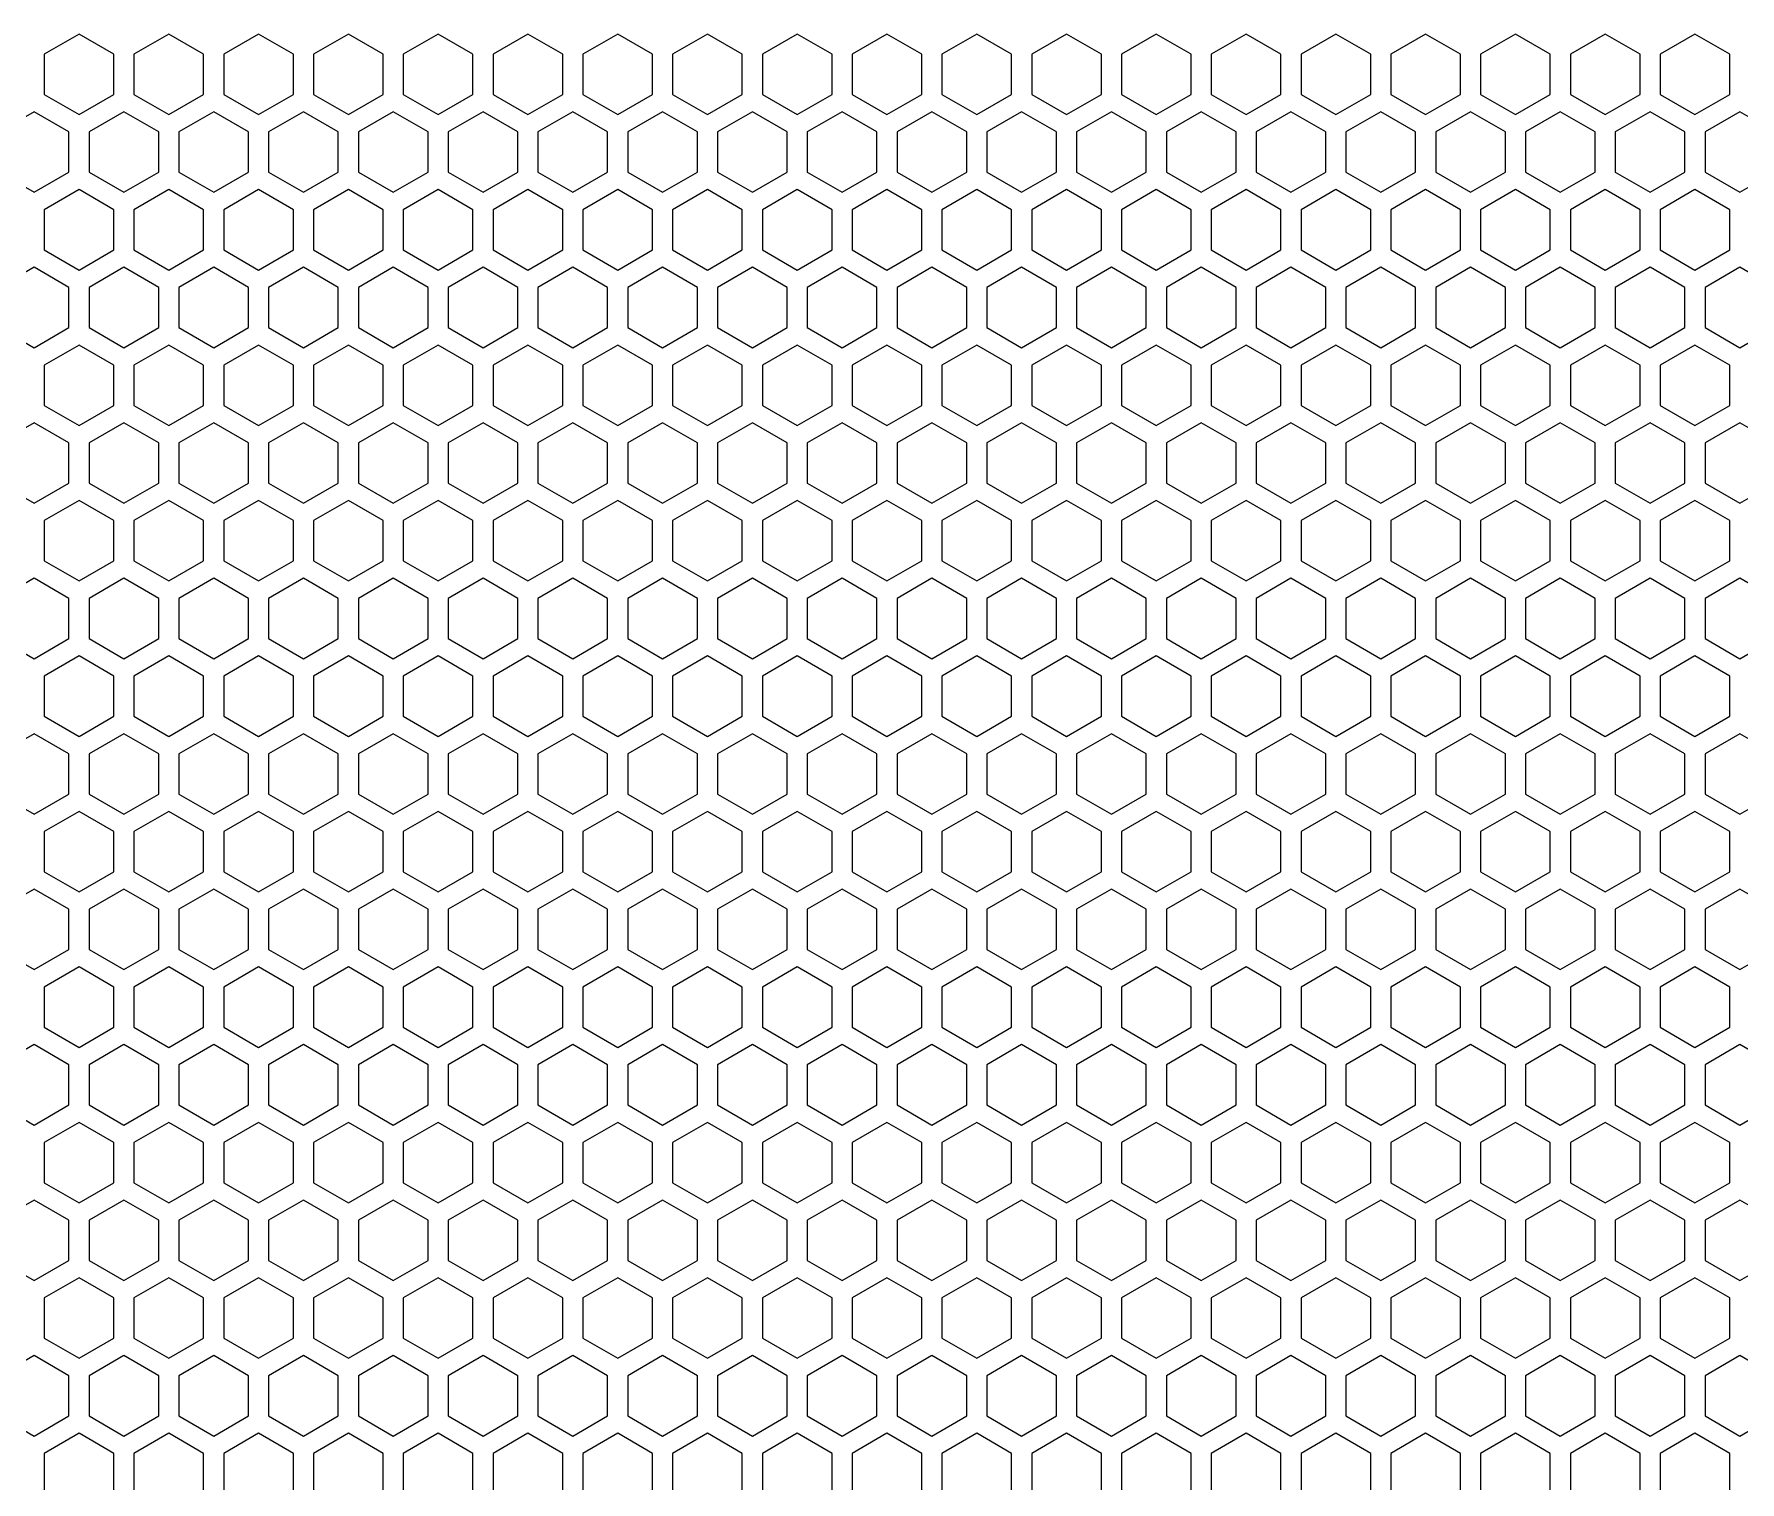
# Model space of a CAD drawing. Header units: millimetres. Extents: x -2 to 334, y -2 to 288.
# Drawn here: x 82.6 to 167.4, y 216.1 to 288.1 of the extents above; entities that cross this region are included whole.
import ezdxf

# ---------------------------------------------------------------- set-up
doc = ezdxf.new("R2010")
doc.units = ezdxf.units.MM
doc.layers.get('0').update_dxf_attribs({"linetype": 'CONTINUOUS'})

msp = doc.modelspace()

# ---------------------------------------------------------------- linework, layer by layer
for points in [[(86.549981, 287.08588), (84.817931, 288.08588), (83.08588, 287.08588), (83.08588, 285.08588), (84.817931, 284.08588), (86.549981, 285.08588)], [(91.014083, 287.08588), (89.282032, 288.08588), (87.549981, 287.08588), (87.549981, 285.08588), (89.282032, 284.08588), (91.014083, 285.08588)], [(95.478185, 287.08588), (93.746134, 288.08588), (92.014083, 287.08588), (92.014083, 285.08588), (93.746134, 284.08588), (95.478185, 285.08588)], [(99.942286, 287.08588), (98.210236, 288.08588), (96.478185, 287.08588), (96.478185, 285.08588), (98.210236, 284.08588), (99.942286, 285.08588)], [(104.406388, 287.08588), (102.674337, 288.08588), (100.942286, 287.08588), (100.942286, 285.08588), (102.674337, 284.08588), (104.406388, 285.08588)], [(108.87049, 287.08588), (107.138439, 288.08588), (105.406388, 287.08588), (105.406388, 285.08588), (107.138439, 284.08588), (108.87049, 285.08588)], [(113.334591, 287.08588), (111.60254, 288.08588), (109.87049, 287.08588), (109.87049, 285.08588), (111.60254, 284.08588), (113.334591, 285.08588)], [(117.798693, 287.08588), (116.066642, 288.08588), (114.334591, 287.08588), (114.334591, 285.08588), (116.066642, 284.08588), (117.798693, 285.08588)], [(122.262794, 287.08588), (120.530744, 288.08588), (118.798693, 287.08588), (118.798693, 285.08588), (120.530744, 284.08588), (122.262794, 285.08588)], [(126.726896, 287.08588), (124.994845, 288.08588), (123.262794, 287.08588), (123.262794, 285.08588), (124.994845, 284.08588), (126.726896, 285.08588)], [(131.190998, 287.08588), (129.458947, 288.08588), (127.726896, 287.08588), (127.726896, 285.08588), (129.458947, 284.08588), (131.190998, 285.08588)], [(135.655099, 287.08588), (133.923048, 288.08588), (132.190998, 287.08588), (132.190998, 285.08588), (133.923048, 284.08588), (135.655099, 285.08588)], [(140.119201, 287.08588), (138.38715, 288.08588), (136.655099, 287.08588), (136.655099, 285.08588), (138.38715, 284.08588), (140.119201, 285.08588)], [(144.583302, 287.08588), (142.851252, 288.08588), (141.119201, 287.08588), (141.119201, 285.08588), (142.851252, 284.08588), (144.583302, 285.08588)], [(149.047404, 287.08588), (147.315353, 288.08588), (145.583302, 287.08588), (145.583302, 285.08588), (147.315353, 284.08588), (149.047404, 285.08588)], [(153.511506, 287.08588), (151.779455, 288.08588), (150.047404, 287.08588), (150.047404, 285.08588), (151.779455, 284.08588), (153.511506, 285.08588)], [(157.975607, 287.08588), (156.243557, 288.08588), (154.511506, 287.08588), (154.511506, 285.08588), (156.243557, 284.08588), (157.975607, 285.08588)], [(162.439709, 287.08588), (160.707658, 288.08588), (158.975607, 287.08588), (158.975607, 285.08588), (160.707658, 284.08588), (162.439709, 285.08588)], [(166.903811, 287.08588), (165.17176, 288.08588), (163.439709, 287.08588), (163.439709, 285.08588), (165.17176, 284.08588), (166.903811, 285.08588)], [(84.317931, 283.219854), (82.58588, 284.219854), (80.853829, 283.219854), (80.853829, 281.219854), (82.58588, 280.219854), (84.317931, 281.219854)], [(88.782032, 283.219854), (87.049981, 284.219854), (85.317931, 283.219854), (85.317931, 281.219854), (87.049981, 280.219854), (88.782032, 281.219854)], [(93.246134, 283.219854), (91.514083, 284.219854), (89.782032, 283.219854), (89.782032, 281.219854), (91.514083, 280.219854), (93.246134, 281.219854)], [(97.710236, 283.219854), (95.978185, 284.219854), (94.246134, 283.219854), (94.246134, 281.219854), (95.978185, 280.219854), (97.710236, 281.219854)], [(102.174337, 283.219854), (100.442286, 284.219854), (98.710236, 283.219854), (98.710236, 281.219854), (100.442286, 280.219854), (102.174337, 281.219854)], [(106.638439, 283.219854), (104.906388, 284.219854), (103.174337, 283.219854), (103.174337, 281.219854), (104.906388, 280.219854), (106.638439, 281.219854)], [(111.10254, 283.219854), (109.37049, 284.219854), (107.638439, 283.219854), (107.638439, 281.219854), (109.37049, 280.219854), (111.10254, 281.219854)], [(115.566642, 283.219854), (113.834591, 284.219854), (112.10254, 283.219854), (112.10254, 281.219854), (113.834591, 280.219854), (115.566642, 281.219854)], [(120.030744, 283.219854), (118.298693, 284.219854), (116.566642, 283.219854), (116.566642, 281.219854), (118.298693, 280.219854), (120.030744, 281.219854)], [(124.494845, 283.219854), (122.762794, 284.219854), (121.030744, 283.219854), (121.030744, 281.219854), (122.762794, 280.219854), (124.494845, 281.219854)], [(128.958947, 283.219854), (127.226896, 284.219854), (125.494845, 283.219854), (125.494845, 281.219854), (127.226896, 280.219854), (128.958947, 281.219854)], [(133.423048, 283.219854), (131.690998, 284.219854), (129.958947, 283.219854), (129.958947, 281.219854), (131.690998, 280.219854), (133.423048, 281.219854)], [(137.88715, 283.219854), (136.155099, 284.219854), (134.423048, 283.219854), (134.423048, 281.219854), (136.155099, 280.219854), (137.88715, 281.219854)], [(142.351252, 283.219854), (140.619201, 284.219854), (138.88715, 283.219854), (138.88715, 281.219854), (140.619201, 280.219854), (142.351252, 281.219854)], [(146.815353, 283.219854), (145.083302, 284.219854), (143.351252, 283.219854), (143.351252, 281.219854), (145.083302, 280.219854), (146.815353, 281.219854)], [(151.279455, 283.219854), (149.547404, 284.219854), (147.815353, 283.219854), (147.815353, 281.219854), (149.547404, 280.219854), (151.279455, 281.219854)], [(155.743557, 283.219854), (154.011506, 284.219854), (152.279455, 283.219854), (152.279455, 281.219854), (154.011506, 280.219854), (155.743557, 281.219854)], [(160.207658, 283.219854), (158.475607, 284.219854), (156.743557, 283.219854), (156.743557, 281.219854), (158.475607, 280.219854), (160.207658, 281.219854)], [(164.67176, 283.219854), (162.939709, 284.219854), (161.207658, 283.219854), (161.207658, 281.219854), (162.939709, 280.219854), (164.67176, 281.219854)], [(169.135861, 283.219854), (167.403811, 284.219854), (165.67176, 283.219854), (165.67176, 281.219854), (167.403811, 280.219854), (169.135861, 281.219854)], [(86.549981, 279.353829), (84.817931, 280.353829), (83.08588, 279.353829), (83.08588, 277.353829), (84.817931, 276.353829), (86.549981, 277.353829)], [(91.014083, 279.353829), (89.282032, 280.353829), (87.549981, 279.353829), (87.549981, 277.353829), (89.282032, 276.353829), (91.014083, 277.353829)], [(95.478185, 279.353829), (93.746134, 280.353829), (92.014083, 279.353829), (92.014083, 277.353829), (93.746134, 276.353829), (95.478185, 277.353829)], [(99.942286, 279.353829), (98.210236, 280.353829), (96.478185, 279.353829), (96.478185, 277.353829), (98.210236, 276.353829), (99.942286, 277.353829)], [(104.406388, 279.353829), (102.674337, 280.353829), (100.942286, 279.353829), (100.942286, 277.353829), (102.674337, 276.353829), (104.406388, 277.353829)], [(108.87049, 279.353829), (107.138439, 280.353829), (105.406388, 279.353829), (105.406388, 277.353829), (107.138439, 276.353829), (108.87049, 277.353829)], [(113.334591, 279.353829), (111.60254, 280.353829), (109.87049, 279.353829), (109.87049, 277.353829), (111.60254, 276.353829), (113.334591, 277.353829)], [(117.798693, 279.353829), (116.066642, 280.353829), (114.334591, 279.353829), (114.334591, 277.353829), (116.066642, 276.353829), (117.798693, 277.353829)], [(122.262794, 279.353829), (120.530744, 280.353829), (118.798693, 279.353829), (118.798693, 277.353829), (120.530744, 276.353829), (122.262794, 277.353829)], [(126.726896, 279.353829), (124.994845, 280.353829), (123.262794, 279.353829), (123.262794, 277.353829), (124.994845, 276.353829), (126.726896, 277.353829)], [(131.190998, 279.353829), (129.458947, 280.353829), (127.726896, 279.353829), (127.726896, 277.353829), (129.458947, 276.353829), (131.190998, 277.353829)], [(135.655099, 279.353829), (133.923048, 280.353829), (132.190998, 279.353829), (132.190998, 277.353829), (133.923048, 276.353829), (135.655099, 277.353829)], [(140.119201, 279.353829), (138.38715, 280.353829), (136.655099, 279.353829), (136.655099, 277.353829), (138.38715, 276.353829), (140.119201, 277.353829)], [(144.583302, 279.353829), (142.851252, 280.353829), (141.119201, 279.353829), (141.119201, 277.353829), (142.851252, 276.353829), (144.583302, 277.353829)], [(149.047404, 279.353829), (147.315353, 280.353829), (145.583302, 279.353829), (145.583302, 277.353829), (147.315353, 276.353829), (149.047404, 277.353829)], [(153.511506, 279.353829), (151.779455, 280.353829), (150.047404, 279.353829), (150.047404, 277.353829), (151.779455, 276.353829), (153.511506, 277.353829)], [(157.975607, 279.353829), (156.243557, 280.353829), (154.511506, 279.353829), (154.511506, 277.353829), (156.243557, 276.353829), (157.975607, 277.353829)], [(162.439709, 279.353829), (160.707658, 280.353829), (158.975607, 279.353829), (158.975607, 277.353829), (160.707658, 276.353829), (162.439709, 277.353829)], [(166.903811, 279.353829), (165.17176, 280.353829), (163.439709, 279.353829), (163.439709, 277.353829), (165.17176, 276.353829), (166.903811, 277.353829)], [(84.317931, 275.487804), (82.58588, 276.487804), (80.853829, 275.487804), (80.853829, 273.487804), (82.58588, 272.487804), (84.317931, 273.487804)], [(88.782032, 275.487804), (87.049981, 276.487804), (85.317931, 275.487804), (85.317931, 273.487804), (87.049981, 272.487804), (88.782032, 273.487804)], [(93.246134, 275.487804), (91.514083, 276.487804), (89.782032, 275.487804), (89.782032, 273.487804), (91.514083, 272.487804), (93.246134, 273.487804)], [(97.710236, 275.487804), (95.978185, 276.487804), (94.246134, 275.487804), (94.246134, 273.487804), (95.978185, 272.487804), (97.710236, 273.487804)], [(102.174337, 275.487804), (100.442286, 276.487804), (98.710236, 275.487804), (98.710236, 273.487804), (100.442286, 272.487804), (102.174337, 273.487804)], [(106.638439, 275.487804), (104.906388, 276.487804), (103.174337, 275.487804), (103.174337, 273.487804), (104.906388, 272.487804), (106.638439, 273.487804)], [(111.10254, 275.487804), (109.37049, 276.487804), (107.638439, 275.487804), (107.638439, 273.487804), (109.37049, 272.487804), (111.10254, 273.487804)], [(115.566642, 275.487804), (113.834591, 276.487804), (112.10254, 275.487804), (112.10254, 273.487804), (113.834591, 272.487804), (115.566642, 273.487804)], [(120.030744, 275.487804), (118.298693, 276.487804), (116.566642, 275.487804), (116.566642, 273.487804), (118.298693, 272.487804), (120.030744, 273.487804)], [(124.494845, 275.487804), (122.762794, 276.487804), (121.030744, 275.487804), (121.030744, 273.487804), (122.762794, 272.487804), (124.494845, 273.487804)], [(128.958947, 275.487804), (127.226896, 276.487804), (125.494845, 275.487804), (125.494845, 273.487804), (127.226896, 272.487804), (128.958947, 273.487804)], [(133.423048, 275.487804), (131.690998, 276.487804), (129.958947, 275.487804), (129.958947, 273.487804), (131.690998, 272.487804), (133.423048, 273.487804)], [(137.88715, 275.487804), (136.155099, 276.487804), (134.423048, 275.487804), (134.423048, 273.487804), (136.155099, 272.487804), (137.88715, 273.487804)], [(142.351252, 275.487804), (140.619201, 276.487804), (138.88715, 275.487804), (138.88715, 273.487804), (140.619201, 272.487804), (142.351252, 273.487804)], [(146.815353, 275.487804), (145.083302, 276.487804), (143.351252, 275.487804), (143.351252, 273.487804), (145.083302, 272.487804), (146.815353, 273.487804)], [(151.279455, 275.487804), (149.547404, 276.487804), (147.815353, 275.487804), (147.815353, 273.487804), (149.547404, 272.487804), (151.279455, 273.487804)], [(155.743557, 275.487804), (154.011506, 276.487804), (152.279455, 275.487804), (152.279455, 273.487804), (154.011506, 272.487804), (155.743557, 273.487804)], [(160.207658, 275.487804), (158.475607, 276.487804), (156.743557, 275.487804), (156.743557, 273.487804), (158.475607, 272.487804), (160.207658, 273.487804)], [(164.67176, 275.487804), (162.939709, 276.487804), (161.207658, 275.487804), (161.207658, 273.487804), (162.939709, 272.487804), (164.67176, 273.487804)], [(169.135861, 275.487804), (167.403811, 276.487804), (165.67176, 275.487804), (165.67176, 273.487804), (167.403811, 272.487804), (169.135861, 273.487804)], [(86.549981, 271.621778), (84.817931, 272.621778), (83.08588, 271.621778), (83.08588, 269.621778), (84.817931, 268.621778), (86.549981, 269.621778)], [(91.014083, 271.621778), (89.282032, 272.621778), (87.549981, 271.621778), (87.549981, 269.621778), (89.282032, 268.621778), (91.014083, 269.621778)], [(95.478185, 271.621778), (93.746134, 272.621778), (92.014083, 271.621778), (92.014083, 269.621778), (93.746134, 268.621778), (95.478185, 269.621778)], [(99.942286, 271.621778), (98.210236, 272.621778), (96.478185, 271.621778), (96.478185, 269.621778), (98.210236, 268.621778), (99.942286, 269.621778)], [(104.406388, 271.621778), (102.674337, 272.621778), (100.942286, 271.621778), (100.942286, 269.621778), (102.674337, 268.621778), (104.406388, 269.621778)], [(108.87049, 271.621778), (107.138439, 272.621778), (105.406388, 271.621778), (105.406388, 269.621778), (107.138439, 268.621778), (108.87049, 269.621778)], [(113.334591, 271.621778), (111.60254, 272.621778), (109.87049, 271.621778), (109.87049, 269.621778), (111.60254, 268.621778), (113.334591, 269.621778)], [(117.798693, 271.621778), (116.066642, 272.621778), (114.334591, 271.621778), (114.334591, 269.621778), (116.066642, 268.621778), (117.798693, 269.621778)], [(122.262794, 271.621778), (120.530744, 272.621778), (118.798693, 271.621778), (118.798693, 269.621778), (120.530744, 268.621778), (122.262794, 269.621778)], [(126.726896, 271.621778), (124.994845, 272.621778), (123.262794, 271.621778), (123.262794, 269.621778), (124.994845, 268.621778), (126.726896, 269.621778)], [(131.190998, 271.621778), (129.458947, 272.621778), (127.726896, 271.621778), (127.726896, 269.621778), (129.458947, 268.621778), (131.190998, 269.621778)], [(135.655099, 271.621778), (133.923048, 272.621778), (132.190998, 271.621778), (132.190998, 269.621778), (133.923048, 268.621778), (135.655099, 269.621778)], [(140.119201, 271.621778), (138.38715, 272.621778), (136.655099, 271.621778), (136.655099, 269.621778), (138.38715, 268.621778), (140.119201, 269.621778)], [(144.583302, 271.621778), (142.851252, 272.621778), (141.119201, 271.621778), (141.119201, 269.621778), (142.851252, 268.621778), (144.583302, 269.621778)], [(149.047404, 271.621778), (147.315353, 272.621778), (145.583302, 271.621778), (145.583302, 269.621778), (147.315353, 268.621778), (149.047404, 269.621778)], [(153.511506, 271.621778), (151.779455, 272.621778), (150.047404, 271.621778), (150.047404, 269.621778), (151.779455, 268.621778), (153.511506, 269.621778)], [(157.975607, 271.621778), (156.243557, 272.621778), (154.511506, 271.621778), (154.511506, 269.621778), (156.243557, 268.621778), (157.975607, 269.621778)], [(162.439709, 271.621778), (160.707658, 272.621778), (158.975607, 271.621778), (158.975607, 269.621778), (160.707658, 268.621778), (162.439709, 269.621778)], [(166.903811, 271.621778), (165.17176, 272.621778), (163.439709, 271.621778), (163.439709, 269.621778), (165.17176, 268.621778), (166.903811, 269.621778)], [(84.317931, 267.755753), (82.58588, 268.755753), (80.853829, 267.755753), (80.853829, 265.755753), (82.58588, 264.755753), (84.317931, 265.755753)], [(88.782032, 267.755753), (87.049981, 268.755753), (85.317931, 267.755753), (85.317931, 265.755753), (87.049981, 264.755753), (88.782032, 265.755753)], [(93.246134, 267.755753), (91.514083, 268.755753), (89.782032, 267.755753), (89.782032, 265.755753), (91.514083, 264.755753), (93.246134, 265.755753)], [(97.710236, 267.755753), (95.978185, 268.755753), (94.246134, 267.755753), (94.246134, 265.755753), (95.978185, 264.755753), (97.710236, 265.755753)], [(102.174337, 267.755753), (100.442286, 268.755753), (98.710236, 267.755753), (98.710236, 265.755753), (100.442286, 264.755753), (102.174337, 265.755753)], [(106.638439, 267.755753), (104.906388, 268.755753), (103.174337, 267.755753), (103.174337, 265.755753), (104.906388, 264.755753), (106.638439, 265.755753)], [(111.10254, 267.755753), (109.37049, 268.755753), (107.638439, 267.755753), (107.638439, 265.755753), (109.37049, 264.755753), (111.10254, 265.755753)], [(115.566642, 267.755753), (113.834591, 268.755753), (112.10254, 267.755753), (112.10254, 265.755753), (113.834591, 264.755753), (115.566642, 265.755753)], [(120.030744, 267.755753), (118.298693, 268.755753), (116.566642, 267.755753), (116.566642, 265.755753), (118.298693, 264.755753), (120.030744, 265.755753)], [(124.494845, 267.755753), (122.762794, 268.755753), (121.030744, 267.755753), (121.030744, 265.755753), (122.762794, 264.755753), (124.494845, 265.755753)], [(128.958947, 267.755753), (127.226896, 268.755753), (125.494845, 267.755753), (125.494845, 265.755753), (127.226896, 264.755753), (128.958947, 265.755753)], [(133.423048, 267.755753), (131.690998, 268.755753), (129.958947, 267.755753), (129.958947, 265.755753), (131.690998, 264.755753), (133.423048, 265.755753)], [(137.88715, 267.755753), (136.155099, 268.755753), (134.423048, 267.755753), (134.423048, 265.755753), (136.155099, 264.755753), (137.88715, 265.755753)], [(142.351252, 267.755753), (140.619201, 268.755753), (138.88715, 267.755753), (138.88715, 265.755753), (140.619201, 264.755753), (142.351252, 265.755753)], [(146.815353, 267.755753), (145.083302, 268.755753), (143.351252, 267.755753), (143.351252, 265.755753), (145.083302, 264.755753), (146.815353, 265.755753)], [(151.279455, 267.755753), (149.547404, 268.755753), (147.815353, 267.755753), (147.815353, 265.755753), (149.547404, 264.755753), (151.279455, 265.755753)], [(155.743557, 267.755753), (154.011506, 268.755753), (152.279455, 267.755753), (152.279455, 265.755753), (154.011506, 264.755753), (155.743557, 265.755753)], [(160.207658, 267.755753), (158.475607, 268.755753), (156.743557, 267.755753), (156.743557, 265.755753), (158.475607, 264.755753), (160.207658, 265.755753)], [(164.67176, 267.755753), (162.939709, 268.755753), (161.207658, 267.755753), (161.207658, 265.755753), (162.939709, 264.755753), (164.67176, 265.755753)], [(169.135861, 267.755753), (167.403811, 268.755753), (165.67176, 267.755753), (165.67176, 265.755753), (167.403811, 264.755753), (169.135861, 265.755753)], [(86.549981, 263.889727), (84.817931, 264.889727), (83.08588, 263.889727), (83.08588, 261.889727), (84.817931, 260.889727), (86.549981, 261.889727)], [(91.014083, 263.889727), (89.282032, 264.889727), (87.549981, 263.889727), (87.549981, 261.889727), (89.282032, 260.889727), (91.014083, 261.889727)], [(95.478185, 263.889727), (93.746134, 264.889727), (92.014083, 263.889727), (92.014083, 261.889727), (93.746134, 260.889727), (95.478185, 261.889727)], [(99.942286, 263.889727), (98.210236, 264.889727), (96.478185, 263.889727), (96.478185, 261.889727), (98.210236, 260.889727), (99.942286, 261.889727)], [(104.406388, 263.889727), (102.674337, 264.889727), (100.942286, 263.889727), (100.942286, 261.889727), (102.674337, 260.889727), (104.406388, 261.889727)], [(108.87049, 263.889727), (107.138439, 264.889727), (105.406388, 263.889727), (105.406388, 261.889727), (107.138439, 260.889727), (108.87049, 261.889727)], [(113.334591, 263.889727), (111.60254, 264.889727), (109.87049, 263.889727), (109.87049, 261.889727), (111.60254, 260.889727), (113.334591, 261.889727)], [(117.798693, 263.889727), (116.066642, 264.889727), (114.334591, 263.889727), (114.334591, 261.889727), (116.066642, 260.889727), (117.798693, 261.889727)], [(122.262794, 263.889727), (120.530744, 264.889727), (118.798693, 263.889727), (118.798693, 261.889727), (120.530744, 260.889727), (122.262794, 261.889727)], [(126.726896, 263.889727), (124.994845, 264.889727), (123.262794, 263.889727), (123.262794, 261.889727), (124.994845, 260.889727), (126.726896, 261.889727)], [(131.190998, 263.889727), (129.458947, 264.889727), (127.726896, 263.889727), (127.726896, 261.889727), (129.458947, 260.889727), (131.190998, 261.889727)], [(135.655099, 263.889727), (133.923048, 264.889727), (132.190998, 263.889727), (132.190998, 261.889727), (133.923048, 260.889727), (135.655099, 261.889727)], [(140.119201, 263.889727), (138.38715, 264.889727), (136.655099, 263.889727), (136.655099, 261.889727), (138.38715, 260.889727), (140.119201, 261.889727)], [(144.583302, 263.889727), (142.851252, 264.889727), (141.119201, 263.889727), (141.119201, 261.889727), (142.851252, 260.889727), (144.583302, 261.889727)], [(149.047404, 263.889727), (147.315353, 264.889727), (145.583302, 263.889727), (145.583302, 261.889727), (147.315353, 260.889727), (149.047404, 261.889727)], [(153.511506, 263.889727), (151.779455, 264.889727), (150.047404, 263.889727), (150.047404, 261.889727), (151.779455, 260.889727), (153.511506, 261.889727)], [(157.975607, 263.889727), (156.243557, 264.889727), (154.511506, 263.889727), (154.511506, 261.889727), (156.243557, 260.889727), (157.975607, 261.889727)], [(162.439709, 263.889727), (160.707658, 264.889727), (158.975607, 263.889727), (158.975607, 261.889727), (160.707658, 260.889727), (162.439709, 261.889727)], [(166.903811, 263.889727), (165.17176, 264.889727), (163.439709, 263.889727), (163.439709, 261.889727), (165.17176, 260.889727), (166.903811, 261.889727)], [(84.317931, 260.023702), (82.58588, 261.023702), (80.853829, 260.023702), (80.853829, 258.023702), (82.58588, 257.023702), (84.317931, 258.023702)], [(88.782032, 260.023702), (87.049981, 261.023702), (85.317931, 260.023702), (85.317931, 258.023702), (87.049981, 257.023702), (88.782032, 258.023702)], [(93.246134, 260.023702), (91.514083, 261.023702), (89.782032, 260.023702), (89.782032, 258.023702), (91.514083, 257.023702), (93.246134, 258.023702)], [(97.710236, 260.023702), (95.978185, 261.023702), (94.246134, 260.023702), (94.246134, 258.023702), (95.978185, 257.023702), (97.710236, 258.023702)], [(102.174337, 260.023702), (100.442286, 261.023702), (98.710236, 260.023702), (98.710236, 258.023702), (100.442286, 257.023702), (102.174337, 258.023702)], [(106.638439, 260.023702), (104.906388, 261.023702), (103.174337, 260.023702), (103.174337, 258.023702), (104.906388, 257.023702), (106.638439, 258.023702)], [(111.10254, 260.023702), (109.37049, 261.023702), (107.638439, 260.023702), (107.638439, 258.023702), (109.37049, 257.023702), (111.10254, 258.023702)], [(115.566642, 260.023702), (113.834591, 261.023702), (112.10254, 260.023702), (112.10254, 258.023702), (113.834591, 257.023702), (115.566642, 258.023702)], [(120.030744, 260.023702), (118.298693, 261.023702), (116.566642, 260.023702), (116.566642, 258.023702), (118.298693, 257.023702), (120.030744, 258.023702)], [(124.494845, 260.023702), (122.762794, 261.023702), (121.030744, 260.023702), (121.030744, 258.023702), (122.762794, 257.023702), (124.494845, 258.023702)], [(128.958947, 260.023702), (127.226896, 261.023702), (125.494845, 260.023702), (125.494845, 258.023702), (127.226896, 257.023702), (128.958947, 258.023702)], [(133.423048, 260.023702), (131.690998, 261.023702), (129.958947, 260.023702), (129.958947, 258.023702), (131.690998, 257.023702), (133.423048, 258.023702)], [(137.88715, 260.023702), (136.155099, 261.023702), (134.423048, 260.023702), (134.423048, 258.023702), (136.155099, 257.023702), (137.88715, 258.023702)], [(142.351252, 260.023702), (140.619201, 261.023702), (138.88715, 260.023702), (138.88715, 258.023702), (140.619201, 257.023702), (142.351252, 258.023702)], [(146.815353, 260.023702), (145.083302, 261.023702), (143.351252, 260.023702), (143.351252, 258.023702), (145.083302, 257.023702), (146.815353, 258.023702)], [(151.279455, 260.023702), (149.547404, 261.023702), (147.815353, 260.023702), (147.815353, 258.023702), (149.547404, 257.023702), (151.279455, 258.023702)], [(155.743557, 260.023702), (154.011506, 261.023702), (152.279455, 260.023702), (152.279455, 258.023702), (154.011506, 257.023702), (155.743557, 258.023702)], [(160.207658, 260.023702), (158.475607, 261.023702), (156.743557, 260.023702), (156.743557, 258.023702), (158.475607, 257.023702), (160.207658, 258.023702)], [(164.67176, 260.023702), (162.939709, 261.023702), (161.207658, 260.023702), (161.207658, 258.023702), (162.939709, 257.023702), (164.67176, 258.023702)], [(169.135861, 260.023702), (167.403811, 261.023702), (165.67176, 260.023702), (165.67176, 258.023702), (167.403811, 257.023702), (169.135861, 258.023702)], [(86.549981, 256.157677), (84.817931, 257.157677), (83.08588, 256.157677), (83.08588, 254.157677), (84.817931, 253.157677), (86.549981, 254.157677)], [(91.014083, 256.157677), (89.282032, 257.157677), (87.549981, 256.157677), (87.549981, 254.157677), (89.282032, 253.157677), (91.014083, 254.157677)], [(95.478185, 256.157677), (93.746134, 257.157677), (92.014083, 256.157677), (92.014083, 254.157677), (93.746134, 253.157677), (95.478185, 254.157677)], [(99.942286, 256.157677), (98.210236, 257.157677), (96.478185, 256.157677), (96.478185, 254.157677), (98.210236, 253.157677), (99.942286, 254.157677)], [(104.406388, 256.157677), (102.674337, 257.157677), (100.942286, 256.157677), (100.942286, 254.157677), (102.674337, 253.157677), (104.406388, 254.157677)], [(108.87049, 256.157677), (107.138439, 257.157677), (105.406388, 256.157677), (105.406388, 254.157677), (107.138439, 253.157677), (108.87049, 254.157677)], [(113.334591, 256.157677), (111.60254, 257.157677), (109.87049, 256.157677), (109.87049, 254.157677), (111.60254, 253.157677), (113.334591, 254.157677)], [(117.798693, 256.157677), (116.066642, 257.157677), (114.334591, 256.157677), (114.334591, 254.157677), (116.066642, 253.157677), (117.798693, 254.157677)], [(122.262794, 256.157677), (120.530744, 257.157677), (118.798693, 256.157677), (118.798693, 254.157677), (120.530744, 253.157677), (122.262794, 254.157677)], [(126.726896, 256.157677), (124.994845, 257.157677), (123.262794, 256.157677), (123.262794, 254.157677), (124.994845, 253.157677), (126.726896, 254.157677)], [(131.190998, 256.157677), (129.458947, 257.157677), (127.726896, 256.157677), (127.726896, 254.157677), (129.458947, 253.157677), (131.190998, 254.157677)], [(135.655099, 256.157677), (133.923048, 257.157677), (132.190998, 256.157677), (132.190998, 254.157677), (133.923048, 253.157677), (135.655099, 254.157677)], [(140.119201, 256.157677), (138.38715, 257.157677), (136.655099, 256.157677), (136.655099, 254.157677), (138.38715, 253.157677), (140.119201, 254.157677)], [(144.583302, 256.157677), (142.851252, 257.157677), (141.119201, 256.157677), (141.119201, 254.157677), (142.851252, 253.157677), (144.583302, 254.157677)], [(149.047404, 256.157677), (147.315353, 257.157677), (145.583302, 256.157677), (145.583302, 254.157677), (147.315353, 253.157677), (149.047404, 254.157677)], [(153.511506, 256.157677), (151.779455, 257.157677), (150.047404, 256.157677), (150.047404, 254.157677), (151.779455, 253.157677), (153.511506, 254.157677)], [(157.975607, 256.157677), (156.243557, 257.157677), (154.511506, 256.157677), (154.511506, 254.157677), (156.243557, 253.157677), (157.975607, 254.157677)], [(162.439709, 256.157677), (160.707658, 257.157677), (158.975607, 256.157677), (158.975607, 254.157677), (160.707658, 253.157677), (162.439709, 254.157677)], [(166.903811, 256.157677), (165.17176, 257.157677), (163.439709, 256.157677), (163.439709, 254.157677), (165.17176, 253.157677), (166.903811, 254.157677)], [(84.317931, 252.291651), (82.58588, 253.291651), (80.853829, 252.291651), (80.853829, 250.291651), (82.58588, 249.291651), (84.317931, 250.291651)], [(88.782032, 252.291651), (87.049981, 253.291651), (85.317931, 252.291651), (85.317931, 250.291651), (87.049981, 249.291651), (88.782032, 250.291651)], [(93.246134, 252.291651), (91.514083, 253.291651), (89.782032, 252.291651), (89.782032, 250.291651), (91.514083, 249.291651), (93.246134, 250.291651)], [(97.710236, 252.291651), (95.978185, 253.291651), (94.246134, 252.291651), (94.246134, 250.291651), (95.978185, 249.291651), (97.710236, 250.291651)], [(102.174337, 252.291651), (100.442286, 253.291651), (98.710236, 252.291651), (98.710236, 250.291651), (100.442286, 249.291651), (102.174337, 250.291651)], [(106.638439, 252.291651), (104.906388, 253.291651), (103.174337, 252.291651), (103.174337, 250.291651), (104.906388, 249.291651), (106.638439, 250.291651)], [(111.10254, 252.291651), (109.37049, 253.291651), (107.638439, 252.291651), (107.638439, 250.291651), (109.37049, 249.291651), (111.10254, 250.291651)], [(115.566642, 252.291651), (113.834591, 253.291651), (112.10254, 252.291651), (112.10254, 250.291651), (113.834591, 249.291651), (115.566642, 250.291651)], [(120.030744, 252.291651), (118.298693, 253.291651), (116.566642, 252.291651), (116.566642, 250.291651), (118.298693, 249.291651), (120.030744, 250.291651)], [(124.494845, 252.291651), (122.762794, 253.291651), (121.030744, 252.291651), (121.030744, 250.291651), (122.762794, 249.291651), (124.494845, 250.291651)], [(128.958947, 252.291651), (127.226896, 253.291651), (125.494845, 252.291651), (125.494845, 250.291651), (127.226896, 249.291651), (128.958947, 250.291651)], [(133.423048, 252.291651), (131.690998, 253.291651), (129.958947, 252.291651), (129.958947, 250.291651), (131.690998, 249.291651), (133.423048, 250.291651)], [(137.88715, 252.291651), (136.155099, 253.291651), (134.423048, 252.291651), (134.423048, 250.291651), (136.155099, 249.291651), (137.88715, 250.291651)], [(142.351252, 252.291651), (140.619201, 253.291651), (138.88715, 252.291651), (138.88715, 250.291651), (140.619201, 249.291651), (142.351252, 250.291651)], [(146.815353, 252.291651), (145.083302, 253.291651), (143.351252, 252.291651), (143.351252, 250.291651), (145.083302, 249.291651), (146.815353, 250.291651)], [(151.279455, 252.291651), (149.547404, 253.291651), (147.815353, 252.291651), (147.815353, 250.291651), (149.547404, 249.291651), (151.279455, 250.291651)], [(155.743557, 252.291651), (154.011506, 253.291651), (152.279455, 252.291651), (152.279455, 250.291651), (154.011506, 249.291651), (155.743557, 250.291651)], [(160.207658, 252.291651), (158.475607, 253.291651), (156.743557, 252.291651), (156.743557, 250.291651), (158.475607, 249.291651), (160.207658, 250.291651)], [(164.67176, 252.291651), (162.939709, 253.291651), (161.207658, 252.291651), (161.207658, 250.291651), (162.939709, 249.291651), (164.67176, 250.291651)], [(169.135861, 252.291651), (167.403811, 253.291651), (165.67176, 252.291651), (165.67176, 250.291651), (167.403811, 249.291651), (169.135861, 250.291651)], [(86.549981, 248.425626), (84.817931, 249.425626), (83.08588, 248.425626), (83.08588, 246.425626), (84.817931, 245.425626), (86.549981, 246.425626)], [(91.014083, 248.425626), (89.282032, 249.425626), (87.549981, 248.425626), (87.549981, 246.425626), (89.282032, 245.425626), (91.014083, 246.425626)], [(95.478185, 248.425626), (93.746134, 249.425626), (92.014083, 248.425626), (92.014083, 246.425626), (93.746134, 245.425626), (95.478185, 246.425626)], [(99.942286, 248.425626), (98.210236, 249.425626), (96.478185, 248.425626), (96.478185, 246.425626), (98.210236, 245.425626), (99.942286, 246.425626)], [(104.406388, 248.425626), (102.674337, 249.425626), (100.942286, 248.425626), (100.942286, 246.425626), (102.674337, 245.425626), (104.406388, 246.425626)], [(108.87049, 248.425626), (107.138439, 249.425626), (105.406388, 248.425626), (105.406388, 246.425626), (107.138439, 245.425626), (108.87049, 246.425626)], [(113.334591, 248.425626), (111.60254, 249.425626), (109.87049, 248.425626), (109.87049, 246.425626), (111.60254, 245.425626), (113.334591, 246.425626)], [(117.798693, 248.425626), (116.066642, 249.425626), (114.334591, 248.425626), (114.334591, 246.425626), (116.066642, 245.425626), (117.798693, 246.425626)], [(122.262794, 248.425626), (120.530744, 249.425626), (118.798693, 248.425626), (118.798693, 246.425626), (120.530744, 245.425626), (122.262794, 246.425626)], [(126.726896, 248.425626), (124.994845, 249.425626), (123.262794, 248.425626), (123.262794, 246.425626), (124.994845, 245.425626), (126.726896, 246.425626)], [(131.190998, 248.425626), (129.458947, 249.425626), (127.726896, 248.425626), (127.726896, 246.425626), (129.458947, 245.425626), (131.190998, 246.425626)], [(135.655099, 248.425626), (133.923048, 249.425626), (132.190998, 248.425626), (132.190998, 246.425626), (133.923048, 245.425626), (135.655099, 246.425626)], [(140.119201, 248.425626), (138.38715, 249.425626), (136.655099, 248.425626), (136.655099, 246.425626), (138.38715, 245.425626), (140.119201, 246.425626)], [(144.583302, 248.425626), (142.851252, 249.425626), (141.119201, 248.425626), (141.119201, 246.425626), (142.851252, 245.425626), (144.583302, 246.425626)], [(149.047404, 248.425626), (147.315353, 249.425626), (145.583302, 248.425626), (145.583302, 246.425626), (147.315353, 245.425626), (149.047404, 246.425626)], [(153.511506, 248.425626), (151.779455, 249.425626), (150.047404, 248.425626), (150.047404, 246.425626), (151.779455, 245.425626), (153.511506, 246.425626)], [(157.975607, 248.425626), (156.243557, 249.425626), (154.511506, 248.425626), (154.511506, 246.425626), (156.243557, 245.425626), (157.975607, 246.425626)], [(162.439709, 248.425626), (160.707658, 249.425626), (158.975607, 248.425626), (158.975607, 246.425626), (160.707658, 245.425626), (162.439709, 246.425626)], [(166.903811, 248.425626), (165.17176, 249.425626), (163.439709, 248.425626), (163.439709, 246.425626), (165.17176, 245.425626), (166.903811, 246.425626)], [(84.317931, 244.5596), (82.58588, 245.5596), (80.853829, 244.5596), (80.853829, 242.5596), (82.58588, 241.5596), (84.317931, 242.5596)], [(88.782032, 244.5596), (87.049981, 245.5596), (85.317931, 244.5596), (85.317931, 242.5596), (87.049981, 241.5596), (88.782032, 242.5596)], [(93.246134, 244.5596), (91.514083, 245.5596), (89.782032, 244.5596), (89.782032, 242.5596), (91.514083, 241.5596), (93.246134, 242.5596)], [(97.710236, 244.5596), (95.978185, 245.5596), (94.246134, 244.5596), (94.246134, 242.5596), (95.978185, 241.5596), (97.710236, 242.5596)], [(102.174337, 244.5596), (100.442286, 245.5596), (98.710236, 244.5596), (98.710236, 242.5596), (100.442286, 241.5596), (102.174337, 242.5596)], [(106.638439, 244.5596), (104.906388, 245.5596), (103.174337, 244.5596), (103.174337, 242.5596), (104.906388, 241.5596), (106.638439, 242.5596)], [(111.10254, 244.5596), (109.37049, 245.5596), (107.638439, 244.5596), (107.638439, 242.5596), (109.37049, 241.5596), (111.10254, 242.5596)], [(115.566642, 244.5596), (113.834591, 245.5596), (112.10254, 244.5596), (112.10254, 242.5596), (113.834591, 241.5596), (115.566642, 242.5596)], [(120.030744, 244.5596), (118.298693, 245.5596), (116.566642, 244.5596), (116.566642, 242.5596), (118.298693, 241.5596), (120.030744, 242.5596)], [(124.494845, 244.5596), (122.762794, 245.5596), (121.030744, 244.5596), (121.030744, 242.5596), (122.762794, 241.5596), (124.494845, 242.5596)], [(128.958947, 244.5596), (127.226896, 245.5596), (125.494845, 244.5596), (125.494845, 242.5596), (127.226896, 241.5596), (128.958947, 242.5596)], [(133.423048, 244.5596), (131.690998, 245.5596), (129.958947, 244.5596), (129.958947, 242.5596), (131.690998, 241.5596), (133.423048, 242.5596)], [(137.88715, 244.5596), (136.155099, 245.5596), (134.423048, 244.5596), (134.423048, 242.5596), (136.155099, 241.5596), (137.88715, 242.5596)], [(142.351252, 244.5596), (140.619201, 245.5596), (138.88715, 244.5596), (138.88715, 242.5596), (140.619201, 241.5596), (142.351252, 242.5596)], [(146.815353, 244.5596), (145.083302, 245.5596), (143.351252, 244.5596), (143.351252, 242.5596), (145.083302, 241.5596), (146.815353, 242.5596)], [(151.279455, 244.5596), (149.547404, 245.5596), (147.815353, 244.5596), (147.815353, 242.5596), (149.547404, 241.5596), (151.279455, 242.5596)], [(155.743557, 244.5596), (154.011506, 245.5596), (152.279455, 244.5596), (152.279455, 242.5596), (154.011506, 241.5596), (155.743557, 242.5596)], [(160.207658, 244.5596), (158.475607, 245.5596), (156.743557, 244.5596), (156.743557, 242.5596), (158.475607, 241.5596), (160.207658, 242.5596)], [(164.67176, 244.5596), (162.939709, 245.5596), (161.207658, 244.5596), (161.207658, 242.5596), (162.939709, 241.5596), (164.67176, 242.5596)], [(169.135861, 244.5596), (167.403811, 245.5596), (165.67176, 244.5596), (165.67176, 242.5596), (167.403811, 241.5596), (169.135861, 242.5596)], [(86.549981, 240.693575), (84.817931, 241.693575), (83.08588, 240.693575), (83.08588, 238.693575), (84.817931, 237.693575), (86.549981, 238.693575)], [(91.014083, 240.693575), (89.282032, 241.693575), (87.549981, 240.693575), (87.549981, 238.693575), (89.282032, 237.693575), (91.014083, 238.693575)], [(95.478185, 240.693575), (93.746134, 241.693575), (92.014083, 240.693575), (92.014083, 238.693575), (93.746134, 237.693575), (95.478185, 238.693575)], [(99.942286, 240.693575), (98.210236, 241.693575), (96.478185, 240.693575), (96.478185, 238.693575), (98.210236, 237.693575), (99.942286, 238.693575)], [(104.406388, 240.693575), (102.674337, 241.693575), (100.942286, 240.693575), (100.942286, 238.693575), (102.674337, 237.693575), (104.406388, 238.693575)], [(108.87049, 240.693575), (107.138439, 241.693575), (105.406388, 240.693575), (105.406388, 238.693575), (107.138439, 237.693575), (108.87049, 238.693575)], [(113.334591, 240.693575), (111.60254, 241.693575), (109.87049, 240.693575), (109.87049, 238.693575), (111.60254, 237.693575), (113.334591, 238.693575)], [(117.798693, 240.693575), (116.066642, 241.693575), (114.334591, 240.693575), (114.334591, 238.693575), (116.066642, 237.693575), (117.798693, 238.693575)], [(122.262794, 240.693575), (120.530744, 241.693575), (118.798693, 240.693575), (118.798693, 238.693575), (120.530744, 237.693575), (122.262794, 238.693575)], [(126.726896, 240.693575), (124.994845, 241.693575), (123.262794, 240.693575), (123.262794, 238.693575), (124.994845, 237.693575), (126.726896, 238.693575)], [(131.190998, 240.693575), (129.458947, 241.693575), (127.726896, 240.693575), (127.726896, 238.693575), (129.458947, 237.693575), (131.190998, 238.693575)], [(135.655099, 240.693575), (133.923048, 241.693575), (132.190998, 240.693575), (132.190998, 238.693575), (133.923048, 237.693575), (135.655099, 238.693575)], [(140.119201, 240.693575), (138.38715, 241.693575), (136.655099, 240.693575), (136.655099, 238.693575), (138.38715, 237.693575), (140.119201, 238.693575)], [(144.583302, 240.693575), (142.851252, 241.693575), (141.119201, 240.693575), (141.119201, 238.693575), (142.851252, 237.693575), (144.583302, 238.693575)], [(149.047404, 240.693575), (147.315353, 241.693575), (145.583302, 240.693575), (145.583302, 238.693575), (147.315353, 237.693575), (149.047404, 238.693575)], [(153.511506, 240.693575), (151.779455, 241.693575), (150.047404, 240.693575), (150.047404, 238.693575), (151.779455, 237.693575), (153.511506, 238.693575)], [(157.975607, 240.693575), (156.243557, 241.693575), (154.511506, 240.693575), (154.511506, 238.693575), (156.243557, 237.693575), (157.975607, 238.693575)], [(162.439709, 240.693575), (160.707658, 241.693575), (158.975607, 240.693575), (158.975607, 238.693575), (160.707658, 237.693575), (162.439709, 238.693575)], [(166.903811, 240.693575), (165.17176, 241.693575), (163.439709, 240.693575), (163.439709, 238.693575), (165.17176, 237.693575), (166.903811, 238.693575)], [(84.317931, 236.82755), (82.58588, 237.82755), (80.853829, 236.82755), (80.853829, 234.82755), (82.58588, 233.82755), (84.317931, 234.82755)], [(88.782032, 236.82755), (87.049981, 237.82755), (85.317931, 236.82755), (85.317931, 234.82755), (87.049981, 233.82755), (88.782032, 234.82755)], [(93.246134, 236.82755), (91.514083, 237.82755), (89.782032, 236.82755), (89.782032, 234.82755), (91.514083, 233.82755), (93.246134, 234.82755)], [(97.710236, 236.82755), (95.978185, 237.82755), (94.246134, 236.82755), (94.246134, 234.82755), (95.978185, 233.82755), (97.710236, 234.82755)], [(102.174337, 236.82755), (100.442286, 237.82755), (98.710236, 236.82755), (98.710236, 234.82755), (100.442286, 233.82755), (102.174337, 234.82755)], [(106.638439, 236.82755), (104.906388, 237.82755), (103.174337, 236.82755), (103.174337, 234.82755), (104.906388, 233.82755), (106.638439, 234.82755)], [(111.10254, 236.82755), (109.37049, 237.82755), (107.638439, 236.82755), (107.638439, 234.82755), (109.37049, 233.82755), (111.10254, 234.82755)], [(115.566642, 236.82755), (113.834591, 237.82755), (112.10254, 236.82755), (112.10254, 234.82755), (113.834591, 233.82755), (115.566642, 234.82755)], [(120.030744, 236.82755), (118.298693, 237.82755), (116.566642, 236.82755), (116.566642, 234.82755), (118.298693, 233.82755), (120.030744, 234.82755)], [(124.494845, 236.82755), (122.762794, 237.82755), (121.030744, 236.82755), (121.030744, 234.82755), (122.762794, 233.82755), (124.494845, 234.82755)], [(128.958947, 236.82755), (127.226896, 237.82755), (125.494845, 236.82755), (125.494845, 234.82755), (127.226896, 233.82755), (128.958947, 234.82755)], [(133.423048, 236.82755), (131.690998, 237.82755), (129.958947, 236.82755), (129.958947, 234.82755), (131.690998, 233.82755), (133.423048, 234.82755)], [(137.88715, 236.82755), (136.155099, 237.82755), (134.423048, 236.82755), (134.423048, 234.82755), (136.155099, 233.82755), (137.88715, 234.82755)], [(142.351252, 236.82755), (140.619201, 237.82755), (138.88715, 236.82755), (138.88715, 234.82755), (140.619201, 233.82755), (142.351252, 234.82755)], [(146.815353, 236.82755), (145.083302, 237.82755), (143.351252, 236.82755), (143.351252, 234.82755), (145.083302, 233.82755), (146.815353, 234.82755)], [(151.279455, 236.82755), (149.547404, 237.82755), (147.815353, 236.82755), (147.815353, 234.82755), (149.547404, 233.82755), (151.279455, 234.82755)], [(155.743557, 236.82755), (154.011506, 237.82755), (152.279455, 236.82755), (152.279455, 234.82755), (154.011506, 233.82755), (155.743557, 234.82755)], [(160.207658, 236.82755), (158.475607, 237.82755), (156.743557, 236.82755), (156.743557, 234.82755), (158.475607, 233.82755), (160.207658, 234.82755)], [(164.67176, 236.82755), (162.939709, 237.82755), (161.207658, 236.82755), (161.207658, 234.82755), (162.939709, 233.82755), (164.67176, 234.82755)], [(169.135861, 236.82755), (167.403811, 237.82755), (165.67176, 236.82755), (165.67176, 234.82755), (167.403811, 233.82755), (169.135861, 234.82755)], [(86.549981, 232.961524), (84.817931, 233.961524), (83.08588, 232.961524), (83.08588, 230.961524), (84.817931, 229.961524), (86.549981, 230.961524)], [(91.014083, 232.961524), (89.282032, 233.961524), (87.549981, 232.961524), (87.549981, 230.961524), (89.282032, 229.961524), (91.014083, 230.961524)], [(95.478185, 232.961524), (93.746134, 233.961524), (92.014083, 232.961524), (92.014083, 230.961524), (93.746134, 229.961524), (95.478185, 230.961524)], [(99.942286, 232.961524), (98.210236, 233.961524), (96.478185, 232.961524), (96.478185, 230.961524), (98.210236, 229.961524), (99.942286, 230.961524)], [(104.406388, 232.961524), (102.674337, 233.961524), (100.942286, 232.961524), (100.942286, 230.961524), (102.674337, 229.961524), (104.406388, 230.961524)], [(108.87049, 232.961524), (107.138439, 233.961524), (105.406388, 232.961524), (105.406388, 230.961524), (107.138439, 229.961524), (108.87049, 230.961524)], [(113.334591, 232.961524), (111.60254, 233.961524), (109.87049, 232.961524), (109.87049, 230.961524), (111.60254, 229.961524), (113.334591, 230.961524)], [(117.798693, 232.961524), (116.066642, 233.961524), (114.334591, 232.961524), (114.334591, 230.961524), (116.066642, 229.961524), (117.798693, 230.961524)], [(122.262794, 232.961524), (120.530744, 233.961524), (118.798693, 232.961524), (118.798693, 230.961524), (120.530744, 229.961524), (122.262794, 230.961524)], [(126.726896, 232.961524), (124.994845, 233.961524), (123.262794, 232.961524), (123.262794, 230.961524), (124.994845, 229.961524), (126.726896, 230.961524)], [(131.190998, 232.961524), (129.458947, 233.961524), (127.726896, 232.961524), (127.726896, 230.961524), (129.458947, 229.961524), (131.190998, 230.961524)], [(135.655099, 232.961524), (133.923048, 233.961524), (132.190998, 232.961524), (132.190998, 230.961524), (133.923048, 229.961524), (135.655099, 230.961524)], [(140.119201, 232.961524), (138.38715, 233.961524), (136.655099, 232.961524), (136.655099, 230.961524), (138.38715, 229.961524), (140.119201, 230.961524)], [(144.583302, 232.961524), (142.851252, 233.961524), (141.119201, 232.961524), (141.119201, 230.961524), (142.851252, 229.961524), (144.583302, 230.961524)], [(149.047404, 232.961524), (147.315353, 233.961524), (145.583302, 232.961524), (145.583302, 230.961524), (147.315353, 229.961524), (149.047404, 230.961524)], [(153.511506, 232.961524), (151.779455, 233.961524), (150.047404, 232.961524), (150.047404, 230.961524), (151.779455, 229.961524), (153.511506, 230.961524)], [(157.975607, 232.961524), (156.243557, 233.961524), (154.511506, 232.961524), (154.511506, 230.961524), (156.243557, 229.961524), (157.975607, 230.961524)], [(162.439709, 232.961524), (160.707658, 233.961524), (158.975607, 232.961524), (158.975607, 230.961524), (160.707658, 229.961524), (162.439709, 230.961524)], [(166.903811, 232.961524), (165.17176, 233.961524), (163.439709, 232.961524), (163.439709, 230.961524), (165.17176, 229.961524), (166.903811, 230.961524)], [(84.317931, 229.095499), (82.58588, 230.095499), (80.853829, 229.095499), (80.853829, 227.095499), (82.58588, 226.095499), (84.317931, 227.095499)], [(88.782032, 229.095499), (87.049981, 230.095499), (85.317931, 229.095499), (85.317931, 227.095499), (87.049981, 226.095499), (88.782032, 227.095499)], [(93.246134, 229.095499), (91.514083, 230.095499), (89.782032, 229.095499), (89.782032, 227.095499), (91.514083, 226.095499), (93.246134, 227.095499)], [(97.710236, 229.095499), (95.978185, 230.095499), (94.246134, 229.095499), (94.246134, 227.095499), (95.978185, 226.095499), (97.710236, 227.095499)], [(102.174337, 229.095499), (100.442286, 230.095499), (98.710236, 229.095499), (98.710236, 227.095499), (100.442286, 226.095499), (102.174337, 227.095499)], [(106.638439, 229.095499), (104.906388, 230.095499), (103.174337, 229.095499), (103.174337, 227.095499), (104.906388, 226.095499), (106.638439, 227.095499)], [(111.10254, 229.095499), (109.37049, 230.095499), (107.638439, 229.095499), (107.638439, 227.095499), (109.37049, 226.095499), (111.10254, 227.095499)], [(115.566642, 229.095499), (113.834591, 230.095499), (112.10254, 229.095499), (112.10254, 227.095499), (113.834591, 226.095499), (115.566642, 227.095499)], [(120.030744, 229.095499), (118.298693, 230.095499), (116.566642, 229.095499), (116.566642, 227.095499), (118.298693, 226.095499), (120.030744, 227.095499)], [(124.494845, 229.095499), (122.762794, 230.095499), (121.030744, 229.095499), (121.030744, 227.095499), (122.762794, 226.095499), (124.494845, 227.095499)], [(128.958947, 229.095499), (127.226896, 230.095499), (125.494845, 229.095499), (125.494845, 227.095499), (127.226896, 226.095499), (128.958947, 227.095499)], [(133.423048, 229.095499), (131.690998, 230.095499), (129.958947, 229.095499), (129.958947, 227.095499), (131.690998, 226.095499), (133.423048, 227.095499)], [(137.88715, 229.095499), (136.155099, 230.095499), (134.423048, 229.095499), (134.423048, 227.095499), (136.155099, 226.095499), (137.88715, 227.095499)], [(142.351252, 229.095499), (140.619201, 230.095499), (138.88715, 229.095499), (138.88715, 227.095499), (140.619201, 226.095499), (142.351252, 227.095499)], [(146.815353, 229.095499), (145.083302, 230.095499), (143.351252, 229.095499), (143.351252, 227.095499), (145.083302, 226.095499), (146.815353, 227.095499)], [(151.279455, 229.095499), (149.547404, 230.095499), (147.815353, 229.095499), (147.815353, 227.095499), (149.547404, 226.095499), (151.279455, 227.095499)], [(155.743557, 229.095499), (154.011506, 230.095499), (152.279455, 229.095499), (152.279455, 227.095499), (154.011506, 226.095499), (155.743557, 227.095499)], [(160.207658, 229.095499), (158.475607, 230.095499), (156.743557, 229.095499), (156.743557, 227.095499), (158.475607, 226.095499), (160.207658, 227.095499)], [(164.67176, 229.095499), (162.939709, 230.095499), (161.207658, 229.095499), (161.207658, 227.095499), (162.939709, 226.095499), (164.67176, 227.095499)], [(169.135861, 229.095499), (167.403811, 230.095499), (165.67176, 229.095499), (165.67176, 227.095499), (167.403811, 226.095499), (169.135861, 227.095499)], [(86.549981, 225.229473), (84.817931, 226.229473), (83.08588, 225.229473), (83.08588, 223.229473), (84.817931, 222.229473), (86.549981, 223.229473)], [(91.014083, 225.229473), (89.282032, 226.229473), (87.549981, 225.229473), (87.549981, 223.229473), (89.282032, 222.229473), (91.014083, 223.229473)], [(95.478185, 225.229473), (93.746134, 226.229473), (92.014083, 225.229473), (92.014083, 223.229473), (93.746134, 222.229473), (95.478185, 223.229473)], [(99.942286, 225.229473), (98.210236, 226.229473), (96.478185, 225.229473), (96.478185, 223.229473), (98.210236, 222.229473), (99.942286, 223.229473)], [(104.406388, 225.229473), (102.674337, 226.229473), (100.942286, 225.229473), (100.942286, 223.229473), (102.674337, 222.229473), (104.406388, 223.229473)], [(108.87049, 225.229473), (107.138439, 226.229473), (105.406388, 225.229473), (105.406388, 223.229473), (107.138439, 222.229473), (108.87049, 223.229473)], [(113.334591, 225.229473), (111.60254, 226.229473), (109.87049, 225.229473), (109.87049, 223.229473), (111.60254, 222.229473), (113.334591, 223.229473)], [(117.798693, 225.229473), (116.066642, 226.229473), (114.334591, 225.229473), (114.334591, 223.229473), (116.066642, 222.229473), (117.798693, 223.229473)], [(122.262794, 225.229473), (120.530744, 226.229473), (118.798693, 225.229473), (118.798693, 223.229473), (120.530744, 222.229473), (122.262794, 223.229473)], [(126.726896, 225.229473), (124.994845, 226.229473), (123.262794, 225.229473), (123.262794, 223.229473), (124.994845, 222.229473), (126.726896, 223.229473)], [(131.190998, 225.229473), (129.458947, 226.229473), (127.726896, 225.229473), (127.726896, 223.229473), (129.458947, 222.229473), (131.190998, 223.229473)], [(135.655099, 225.229473), (133.923048, 226.229473), (132.190998, 225.229473), (132.190998, 223.229473), (133.923048, 222.229473), (135.655099, 223.229473)], [(140.119201, 225.229473), (138.38715, 226.229473), (136.655099, 225.229473), (136.655099, 223.229473), (138.38715, 222.229473), (140.119201, 223.229473)], [(144.583302, 225.229473), (142.851252, 226.229473), (141.119201, 225.229473), (141.119201, 223.229473), (142.851252, 222.229473), (144.583302, 223.229473)], [(149.047404, 225.229473), (147.315353, 226.229473), (145.583302, 225.229473), (145.583302, 223.229473), (147.315353, 222.229473), (149.047404, 223.229473)], [(153.511506, 225.229473), (151.779455, 226.229473), (150.047404, 225.229473), (150.047404, 223.229473), (151.779455, 222.229473), (153.511506, 223.229473)], [(157.975607, 225.229473), (156.243557, 226.229473), (154.511506, 225.229473), (154.511506, 223.229473), (156.243557, 222.229473), (157.975607, 223.229473)], [(162.439709, 225.229473), (160.707658, 226.229473), (158.975607, 225.229473), (158.975607, 223.229473), (160.707658, 222.229473), (162.439709, 223.229473)], [(166.903811, 225.229473), (165.17176, 226.229473), (163.439709, 225.229473), (163.439709, 223.229473), (165.17176, 222.229473), (166.903811, 223.229473)], [(84.317931, 221.363448), (82.58588, 222.363448), (80.853829, 221.363448), (80.853829, 219.363448), (82.58588, 218.363448), (84.317931, 219.363448)], [(88.782032, 221.363448), (87.049981, 222.363448), (85.317931, 221.363448), (85.317931, 219.363448), (87.049981, 218.363448), (88.782032, 219.363448)], [(93.246134, 221.363448), (91.514083, 222.363448), (89.782032, 221.363448), (89.782032, 219.363448), (91.514083, 218.363448), (93.246134, 219.363448)], [(97.710236, 221.363448), (95.978185, 222.363448), (94.246134, 221.363448), (94.246134, 219.363448), (95.978185, 218.363448), (97.710236, 219.363448)], [(102.174337, 221.363448), (100.442286, 222.363448), (98.710236, 221.363448), (98.710236, 219.363448), (100.442286, 218.363448), (102.174337, 219.363448)], [(106.638439, 221.363448), (104.906388, 222.363448), (103.174337, 221.363448), (103.174337, 219.363448), (104.906388, 218.363448), (106.638439, 219.363448)], [(111.10254, 221.363448), (109.37049, 222.363448), (107.638439, 221.363448), (107.638439, 219.363448), (109.37049, 218.363448), (111.10254, 219.363448)], [(115.566642, 221.363448), (113.834591, 222.363448), (112.10254, 221.363448), (112.10254, 219.363448), (113.834591, 218.363448), (115.566642, 219.363448)], [(120.030744, 221.363448), (118.298693, 222.363448), (116.566642, 221.363448), (116.566642, 219.363448), (118.298693, 218.363448), (120.030744, 219.363448)], [(124.494845, 221.363448), (122.762794, 222.363448), (121.030744, 221.363448), (121.030744, 219.363448), (122.762794, 218.363448), (124.494845, 219.363448)], [(128.958947, 221.363448), (127.226896, 222.363448), (125.494845, 221.363448), (125.494845, 219.363448), (127.226896, 218.363448), (128.958947, 219.363448)], [(133.423048, 221.363448), (131.690998, 222.363448), (129.958947, 221.363448), (129.958947, 219.363448), (131.690998, 218.363448), (133.423048, 219.363448)], [(137.88715, 221.363448), (136.155099, 222.363448), (134.423048, 221.363448), (134.423048, 219.363448), (136.155099, 218.363448), (137.88715, 219.363448)], [(142.351252, 221.363448), (140.619201, 222.363448), (138.88715, 221.363448), (138.88715, 219.363448), (140.619201, 218.363448), (142.351252, 219.363448)], [(146.815353, 221.363448), (145.083302, 222.363448), (143.351252, 221.363448), (143.351252, 219.363448), (145.083302, 218.363448), (146.815353, 219.363448)], [(151.279455, 221.363448), (149.547404, 222.363448), (147.815353, 221.363448), (147.815353, 219.363448), (149.547404, 218.363448), (151.279455, 219.363448)], [(155.743557, 221.363448), (154.011506, 222.363448), (152.279455, 221.363448), (152.279455, 219.363448), (154.011506, 218.363448), (155.743557, 219.363448)], [(160.207658, 221.363448), (158.475607, 222.363448), (156.743557, 221.363448), (156.743557, 219.363448), (158.475607, 218.363448), (160.207658, 219.363448)], [(164.67176, 221.363448), (162.939709, 222.363448), (161.207658, 221.363448), (161.207658, 219.363448), (162.939709, 218.363448), (164.67176, 219.363448)], [(169.135861, 221.363448), (167.403811, 222.363448), (165.67176, 221.363448), (165.67176, 219.363448), (167.403811, 218.363448), (169.135861, 219.363448)], [(86.549981, 217.497423), (84.817931, 218.497423), (83.08588, 217.497423), (83.08588, 215.497423), (84.817931, 214.497423), (86.549981, 215.497423)], [(91.014083, 217.497423), (89.282032, 218.497423), (87.549981, 217.497423), (87.549981, 215.497423), (89.282032, 214.497423), (91.014083, 215.497423)], [(95.478185, 217.497423), (93.746134, 218.497423), (92.014083, 217.497423), (92.014083, 215.497423), (93.746134, 214.497423), (95.478185, 215.497423)], [(99.942286, 217.497423), (98.210236, 218.497423), (96.478185, 217.497423), (96.478185, 215.497423), (98.210236, 214.497423), (99.942286, 215.497423)], [(104.406388, 217.497423), (102.674337, 218.497423), (100.942286, 217.497423), (100.942286, 215.497423), (102.674337, 214.497423), (104.406388, 215.497423)], [(108.87049, 217.497423), (107.138439, 218.497423), (105.406388, 217.497423), (105.406388, 215.497423), (107.138439, 214.497423), (108.87049, 215.497423)], [(113.334591, 217.497423), (111.60254, 218.497423), (109.87049, 217.497423), (109.87049, 215.497423), (111.60254, 214.497423), (113.334591, 215.497423)], [(117.798693, 217.497423), (116.066642, 218.497423), (114.334591, 217.497423), (114.334591, 215.497423), (116.066642, 214.497423), (117.798693, 215.497423)], [(122.262794, 217.497423), (120.530744, 218.497423), (118.798693, 217.497423), (118.798693, 215.497423), (120.530744, 214.497423), (122.262794, 215.497423)], [(126.726896, 217.497423), (124.994845, 218.497423), (123.262794, 217.497423), (123.262794, 215.497423), (124.994845, 214.497423), (126.726896, 215.497423)], [(131.190998, 217.497423), (129.458947, 218.497423), (127.726896, 217.497423), (127.726896, 215.497423), (129.458947, 214.497423), (131.190998, 215.497423)], [(135.655099, 217.497423), (133.923048, 218.497423), (132.190998, 217.497423), (132.190998, 215.497423), (133.923048, 214.497423), (135.655099, 215.497423)], [(140.119201, 217.497423), (138.38715, 218.497423), (136.655099, 217.497423), (136.655099, 215.497423), (138.38715, 214.497423), (140.119201, 215.497423)], [(144.583302, 217.497423), (142.851252, 218.497423), (141.119201, 217.497423), (141.119201, 215.497423), (142.851252, 214.497423), (144.583302, 215.497423)], [(149.047404, 217.497423), (147.315353, 218.497423), (145.583302, 217.497423), (145.583302, 215.497423), (147.315353, 214.497423), (149.047404, 215.497423)], [(153.511506, 217.497423), (151.779455, 218.497423), (150.047404, 217.497423), (150.047404, 215.497423), (151.779455, 214.497423), (153.511506, 215.497423)], [(157.975607, 217.497423), (156.243557, 218.497423), (154.511506, 217.497423), (154.511506, 215.497423), (156.243557, 214.497423), (157.975607, 215.497423)], [(162.439709, 217.497423), (160.707658, 218.497423), (158.975607, 217.497423), (158.975607, 215.497423), (160.707658, 214.497423), (162.439709, 215.497423)], [(166.903811, 217.497423), (165.17176, 218.497423), (163.439709, 217.497423), (163.439709, 215.497423), (165.17176, 214.497423), (166.903811, 215.497423)]]:
    msp.add_lwpolyline(points, close=True)

doc.saveas('drawing.dxf')
